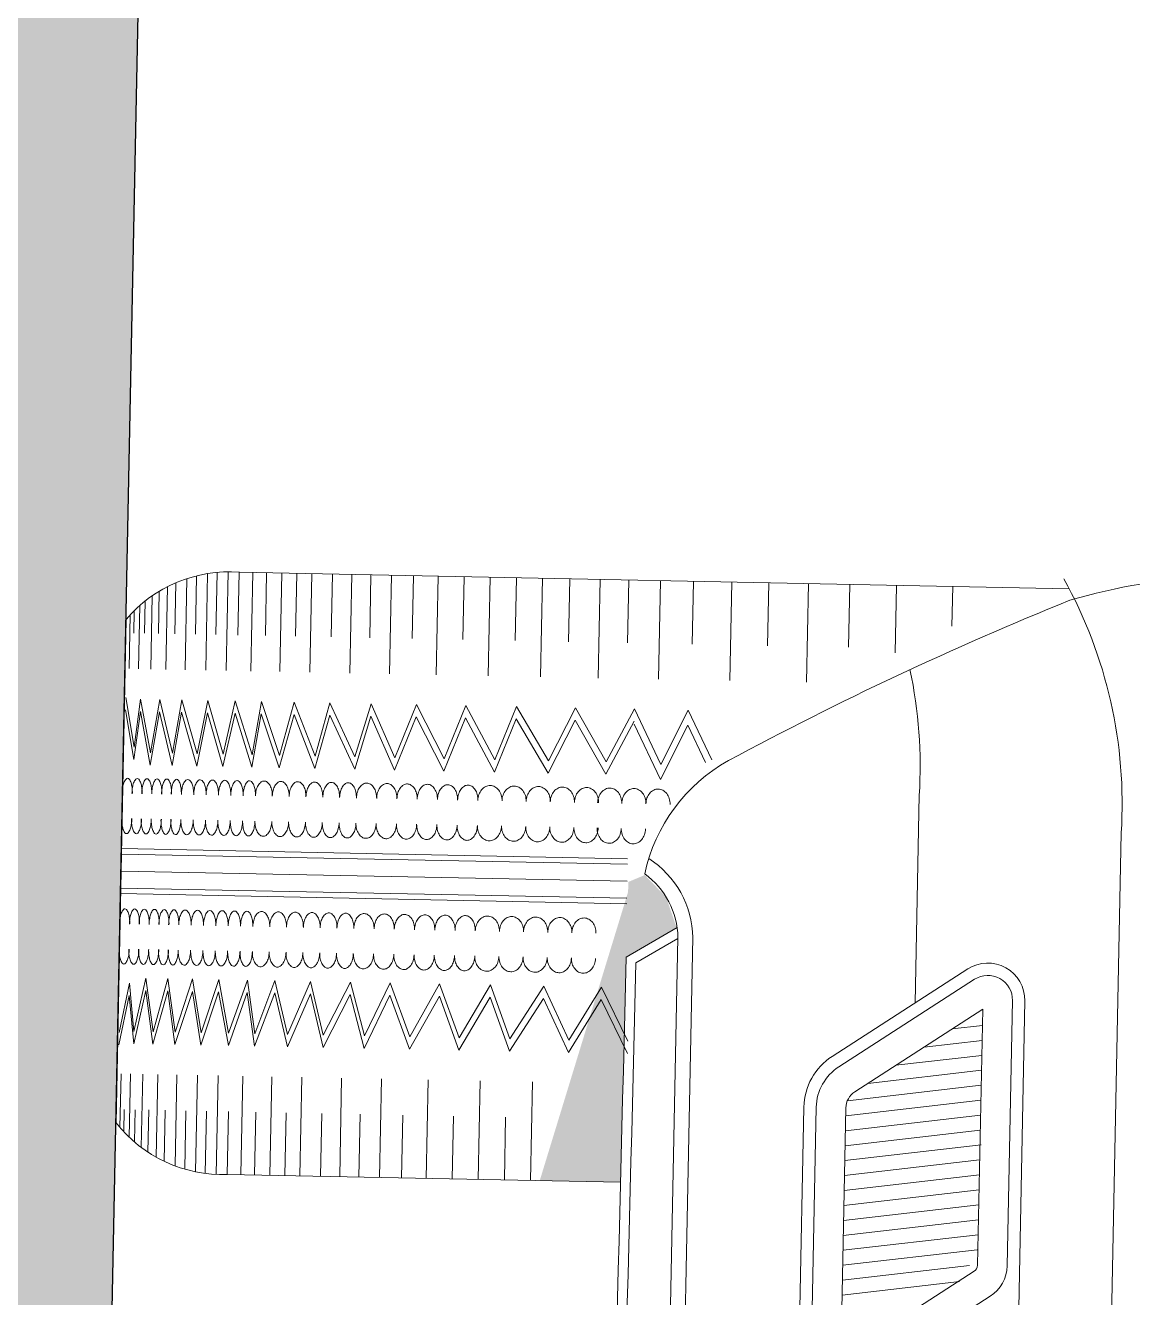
# Model space of a CAD drawing. Header units: feet. Extents: x 50754 to 76410, y 49660 to 67674.
# Drawn here: x 70064.08 to 70088.71, y 53838.14 to 53866.44 of the extents above; entities that cross this region are included whole.
import ezdxf

# ---------------------------------------------------------------- set-up
doc = ezdxf.new("R2010")
doc.units = ezdxf.units.FT
doc.linetypes.add('Amconstr', pattern=[9999, 9999, 0])
doc.layers.add('1_CAR', color=1, linetype='Continuous', lineweight=0)
for name, color, linetype in [('1_HATCH', 8, 'Continuous'), ('1_LINE', 4, 'Continuous'), ('MS GATE', 1, 'Continuous')]:
    doc.layers.add(name, color=color, linetype=linetype)

# ---------------------------------------------------------------- blocks, each defined once
blk = doc.blocks.new('admin enlclave road')
at = {"layer": '1_HATCH'}
blk.add_hatch(color=253, dxfattribs=at).paths.add_polyline_path([(44848.03986, -5380.68658), (44848.23804, -5380.65934), (44847.38869, -5373.40745), (44847.19052, -5373.43468)])
at = {"layer": '1_CAR', "color": 253, "linetype": 'Continuous'}
for p, q in [((44848.361, -5377.48537), (44847.93125, -5377.53571)), ((44848.27147, -5377.49586), (44848.27556, -5377.53079)), ((44848.3006, -5377.49245), (44848.30301, -5377.513)), ((44848.20538, -5377.5036), (44848.20919, -5377.53613)), ((44848.22599, -5377.50119), (44848.23196, -5377.55221)), ((44848.2473, -5377.49869), (44848.25111, -5377.53122)), ((44848.14924, -5377.51017), (44848.15521, -5377.5612)), ((44848.16629, -5377.50818), (44848.1701, -5377.54071)), ((44848.18619, -5377.50585), (44848.19217, -5377.55687)), ((44848.10234, -5377.51567), (44848.10615, -5377.5482)), ((44848.11797, -5377.51384), (44848.12395, -5377.56486)), ((44848.13289, -5377.51209), (44848.1367, -5377.54462)), ((44848.04762, -5377.52208), (44848.05143, -5377.55461)), ((44848.06112, -5377.52049), (44848.06709, -5377.57152)), ((44848.07462, -5377.51891), (44848.07843, -5377.55145)), ((44848.08812, -5377.51733), (44848.0941, -5377.56835)), ((44847.9794, -5377.53007), (44847.98321, -5377.5626)), ((44847.98935, -5377.5289), (44847.99532, -5377.57992)), ((44847.99929, -5377.52774), (44848.0031, -5377.56027)), ((44848.00995, -5377.52649), (44848.01593, -5377.57751)), ((44848.02132, -5377.52516), (44848.02513, -5377.55769)), ((44848.03411, -5377.52366), (44848.04009, -5377.57468)), ((44847.92538, -5377.53631), (44847.93136, -5377.58741)), ((44847.93107, -5377.53572), (44847.93488, -5377.56826)), ((44847.93818, -5377.53489), (44847.94416, -5377.58592)), ((44847.94529, -5377.53406), (44847.9491, -5377.5666)), ((44847.9531, -5377.53315), (44847.95908, -5377.58417)), ((44847.96092, -5377.53223), (44847.96473, -5377.56477)), ((44847.96874, -5377.53131), (44847.97471, -5377.58234)), ((44847.90452, -5377.54273), (44847.91005, -5377.58991)), ((44847.90931, -5377.54061), (44847.91285, -5377.57084)), ((44847.91485, -5377.53866), (44847.9207, -5377.58866)), ((44847.91974, -5377.53736), (44847.92351, -5377.56959)), ((44847.89508, -5377.54827), (44847.9001, -5377.59108)), ((44847.8991, -5377.54567), (44847.9022, -5377.57209)), ((44847.88784, -5377.55406), (44847.89228, -5377.59199)), ((44847.89111, -5377.55125), (44847.89367, -5377.57309)), ((44847.87953, -5377.56307), (44847.88088, -5377.57459)), ((44847.88209, -5377.55994), (44847.88593, -5377.59273)), ((44847.8846, -5377.5572), (44847.88656, -5377.57392)), ((44847.87599, -5377.56809), (44847.90652, -5377.82879)), ((44847.87778, -5377.56543), (44847.88105, -5377.59331)), ((44848.17268, -5377.57501), (44848.18841, -5377.59901)), ((44848.1736, -5377.58283), (44848.18543, -5377.60089)), ((44847.88989, -5377.68678), (44848.15202, -5377.65608)), ((44847.89022, -5377.68963), (44848.15236, -5377.65892)), ((44847.89126, -5377.69844), (44848.15339, -5377.66774)), ((44847.89229, -5377.70725), (44848.15442, -5377.67655)), ((44847.89262, -5377.71009), (44848.15475, -5377.67939)), ((44848.15822, -5377.70702), (44848.18247, -5377.68813)), ((44848.16366, -5377.7093), (44848.18367, -5377.69373)), ((44848.36726, -5377.70128), (44848.46984, -5378.57718)), ((44848.33173, -5377.72097), (44848.34707, -5377.71703)), ((44848.31848, -5377.73234), (44848.34798, -5377.72477)), ((44848.30524, -5377.74372), (44848.34888, -5377.73251)), ((44848.292, -5377.7551), (44848.34979, -5377.74025)), ((44848.28271, -5377.76546), (44848.3507, -5377.74799)), ((44848.28291, -5377.77338), (44848.3516, -5377.75573)), ((44848.28382, -5377.78112), (44848.35251, -5377.76347)), ((44848.2607, -5377.77184), (44848.36214, -5378.63791)), ((44848.28472, -5377.78886), (44848.35342, -5377.77121)), ((44848.09764, -5377.83231), (44848.09166, -5377.78129)), ((44848.12464, -5377.82915), (44848.11867, -5377.77813)), ((44848.28563, -5377.7966), (44848.3549, -5377.7788)), ((44848.04647, -5377.83831), (44848.0405, -5377.78728)), ((44848.07064, -5377.83548), (44848.06466, -5377.78445)), ((44848.28654, -5377.80434), (44848.35523, -5377.78669)), ((44847.98962, -5377.84497), (44847.98365, -5377.79394)), ((44848.00526, -5377.84313), (44847.99928, -5377.79211)), ((44848.02587, -5377.84072), (44848.01989, -5377.7897)), ((44848.28744, -5377.81208), (44848.35614, -5377.79443)), ((44847.92129, -5377.8397), (44847.91685, -5377.80177)), ((44847.92968, -5377.84366), (44847.92467, -5377.80085)), ((44847.94014, -5377.84687), (44847.93461, -5377.79969)), ((44847.95113, -5377.84844), (44847.94527, -5377.79844)), ((44847.96192, -5377.8483), (44847.95593, -5377.79719)), ((44847.9747, -5377.84671), (44847.96872, -5377.79569)), ((44848.08414, -5377.8339), (44848.08033, -5377.80136)), ((44848.11114, -5377.83073), (44848.10733, -5377.7982)), ((44847.90888, -5377.83096), (44847.90562, -5377.80308)), ((44847.91434, -5377.8353), (44847.9105, -5377.80251)), ((44848.03581, -5377.83956), (44848.032, -5377.80702)), ((44848.05784, -5377.83698), (44848.05403, -5377.80444)), ((44848.28835, -5377.81982), (44848.35704, -5377.80217)), ((44847.9676, -5377.84755), (44847.96378, -5377.81501)), ((44847.98181, -5377.84588), (44847.978, -5377.81335)), ((44847.99744, -5377.84405), (44847.99363, -5377.81151)), ((44848.01592, -5377.84189), (44848.01211, -5377.80935)), ((44848.28926, -5377.82756), (44848.35795, -5377.80991)), ((44847.91112, -5377.83285), (44847.90978, -5377.82134)), ((44847.91742, -5377.83739), (44847.91546, -5377.82067)), ((44847.92512, -5377.84168), (44847.92257, -5377.81984)), ((44847.93419, -5377.84526), (44847.93109, -5377.81884)), ((44847.9453, -5377.84782), (44847.94175, -5377.81759)), ((44847.95619, -5377.84858), (44847.95241, -5377.81634)), ((44848.29016, -5377.8353), (44848.35886, -5377.81765)), ((44848.17133, -5377.82368), (44847.96777, -5377.84752)), ((44848.29107, -5377.84304), (44848.35976, -5377.82539)), ((44848.29198, -5377.85078), (44848.36028, -5377.83323)), ((44848.29288, -5377.85852), (44848.35747, -5377.84193)), ((44848.29379, -5377.86626), (44848.35352, -5377.85091))]:
    blk.add_line(p, q, dxfattribs=at)
for points in [[(44848.5842, -5377.49438, 0.145275), (44848.51006, -5377.46475, 0.123707), (44848.36207, -5377.49123, 0.027302), (44848.19711, -5377.59828, 0.215996), (44848.16191, -5377.66266)], [(44848.48742, -5378.31028), (44848.40513, -5377.60769, 0.143099), (44848.35747, -5377.48054)], [(44848.31075, -5377.71014), (44848.29816, -5377.60265, 0.068217), (44848.28442, -5377.53835)], [(44848.13306, -5377.6293, 0.080127), (44848.13221, -5377.62629, 0.088898), (44848.13058, -5377.62399, 0.104967), (44848.12828, -5377.62251, 0.120066), (44848.12589, -5377.62221, 0.120066), (44848.12364, -5377.62305, 0.104967), (44848.12174, -5377.62502, 0.088898), (44848.12069, -5377.62764, 0.080127), (44848.12056, -5377.63076, 0.080127)], [(44848.14507, -5377.62794, 0.080127), (44848.14422, -5377.62493, 0.088898), (44848.1426, -5377.62263, 0.104967), (44848.14029, -5377.62115, 0.120066), (44848.13791, -5377.62085, 0.120066), (44848.13566, -5377.62169, 0.104967), (44848.13375, -5377.62366, 0.088898), (44848.13271, -5377.62628, 0.080127), (44848.13257, -5377.62941, 0.080127)], [(44848.15758, -5377.62648, 0.080127), (44848.15672, -5377.62347, 0.088898), (44848.1551, -5377.62116, 0.104967), (44848.15279, -5377.61968, 0.120066), (44848.15041, -5377.61939, 0.120066), (44848.14816, -5377.62023, 0.104967), (44848.14626, -5377.6222, 0.088898), (44848.14521, -5377.62482, 0.080127), (44848.14507, -5377.62794, 0.080127)], [(44848.17008, -5377.62501, 0.080127), (44848.16923, -5377.62201, 0.088898), (44848.1676, -5377.6197, 0.104967), (44848.1653, -5377.61822, 0.120066), (44848.16291, -5377.61793, 0.120066), (44848.16066, -5377.61876, 0.104967), (44848.15876, -5377.62073, 0.088898), (44848.15771, -5377.62335, 0.080127), (44848.15758, -5377.62648, 0.080127)], [(44848.07055, -5377.63662, 0.067829), (44848.06976, -5377.63356, 0.080107), (44848.06836, -5377.63127, 0.107097), (44848.06634, -5377.62973, 0.139237), (44848.06439, -5377.62942, 0.139237), (44848.06256, -5377.63017, 0.107097), (44848.06095, -5377.63214, 0.080107), (44848.06012, -5377.63469, 0.067828), (44848.06006, -5377.63785, 0.067828)], [(44848.08305, -5377.63516, 0.080127), (44848.08219, -5377.63215, 0.088898), (44848.08057, -5377.62984, 0.104967), (44848.07827, -5377.62836, 0.120066), (44848.07588, -5377.62807, 0.120066), (44848.07363, -5377.62891, 0.104967), (44848.07173, -5377.63088, 0.088898), (44848.07068, -5377.6335, 0.080127), (44848.07055, -5377.63662, 0.080127)], [(44848.09555, -5377.63369, 0.080127), (44848.0947, -5377.63069, 0.088898), (44848.09307, -5377.62838, 0.104967), (44848.09077, -5377.6269, 0.120066), (44848.08838, -5377.62661, 0.120066), (44848.08613, -5377.62744, 0.104967), (44848.08423, -5377.62941, 0.088898), (44848.08318, -5377.63203, 0.080127), (44848.08305, -5377.63516, 0.080127)], [(44848.10805, -5377.63223, 0.080127), (44848.1072, -5377.62922, 0.088898), (44848.10558, -5377.62691, 0.104967), (44848.10327, -5377.62544, 0.120066), (44848.10089, -5377.62514, 0.120066), (44848.09864, -5377.62598, 0.104967), (44848.09673, -5377.62795, 0.088898), (44848.09569, -5377.63057, 0.080127), (44848.09555, -5377.63369, 0.080127)], [(44848.12056, -5377.63076, 0.080127), (44848.1197, -5377.62776, 0.088898), (44848.11808, -5377.62545, 0.104967), (44848.11577, -5377.62397, 0.120066), (44848.11339, -5377.62368, 0.120066), (44848.11114, -5377.62451, 0.104967), (44848.10924, -5377.62649, 0.088898), (44848.10819, -5377.62911, 0.080127), (44848.10805, -5377.63223, 0.080127)], [(44848.01812, -5377.64276, 0.067829), (44848.01733, -5377.6397, 0.080107), (44848.01594, -5377.63741, 0.107097), (44848.01391, -5377.63587, 0.139237), (44848.01196, -5377.63556, 0.139237), (44848.01014, -5377.63631, 0.107097), (44848.00853, -5377.63828, 0.080107), (44848.0077, -5377.64083, 0.067828), (44848.00764, -5377.64399, 0.067828)], [(44848.02861, -5377.64153, 0.067829), (44848.02782, -5377.63847, 0.080107), (44848.02642, -5377.63618, 0.107097), (44848.0244, -5377.63464, 0.139237), (44848.02245, -5377.63433, 0.139237), (44848.02063, -5377.63508, 0.107097), (44848.01901, -5377.63705, 0.080107), (44848.01818, -5377.6396, 0.067828), (44848.01812, -5377.64276, 0.067828)], [(44848.03909, -5377.64031, 0.067829), (44848.0383, -5377.63725, 0.080107), (44848.03691, -5377.63496, 0.107097), (44848.03488, -5377.63342, 0.139237), (44848.03293, -5377.6331, 0.139237), (44848.03111, -5377.63386, 0.107097), (44848.0295, -5377.63582, 0.080107), (44848.02867, -5377.63837, 0.067828), (44848.02861, -5377.64153, 0.067828)], [(44848.04958, -5377.63908, 0.067829), (44848.04879, -5377.63602, 0.080107), (44848.04739, -5377.63373, 0.107097), (44848.04537, -5377.63219, 0.139237), (44848.04342, -5377.63187, 0.139237), (44848.0416, -5377.63263, 0.107097), (44848.03998, -5377.6346, 0.080107), (44848.03915, -5377.63715, 0.067828), (44848.03909, -5377.64031, 0.067828)], [(44848.06006, -5377.63785, 0.067829), (44848.05927, -5377.63479, 0.080107), (44848.05788, -5377.6325, 0.107097), (44848.05585, -5377.63096, 0.139237), (44848.0539, -5377.63064, 0.139237), (44848.05208, -5377.6314, 0.107097), (44848.05046, -5377.63337, 0.080107), (44848.04964, -5377.63592, 0.067828), (44848.04958, -5377.63908, 0.067828)], [(44847.95535, -5377.65011, 0.041985), (44847.95471, -5377.64696, 0.055167), (44847.95377, -5377.64469, 0.098023), (44847.95232, -5377.64298, 0.200541), (44847.95124, -5377.64267, 0.200541), (44847.95025, -5377.64322, 0.098023), (44847.94924, -5377.64522, 0.055167), (44847.94885, -5377.64764, 0.041985), (44847.94896, -5377.65086, 0.041985)], [(44847.96407, -5377.64909, 0.056778), (44847.96334, -5377.64599, 0.070507), (44847.96214, -5377.64371, 0.106196), (44847.96036, -5377.64211, 0.161166), (44847.95879, -5377.64178, 0.161166), (44847.95734, -5377.64246, 0.106196), (44847.95598, -5377.64443, 0.070507), (44847.95534, -5377.64693, 0.056778), (44847.95535, -5377.65011, 0.056778)], [(44847.97278, -5377.64807, 0.056778), (44847.97205, -5377.64497, 0.070507), (44847.97086, -5377.64269, 0.106196), (44847.96908, -5377.64109, 0.161166), (44847.96751, -5377.64076, 0.161166), (44847.96606, -5377.64144, 0.106196), (44847.96469, -5377.64341, 0.070507), (44847.96406, -5377.6459, 0.056778), (44847.96407, -5377.64909, 0.056778)], [(44847.98149, -5377.64705, 0.056778), (44847.98077, -5377.64395, 0.070507), (44847.97957, -5377.64167, 0.106196), (44847.97779, -5377.64007, 0.161166), (44847.97622, -5377.63974, 0.161166), (44847.97477, -5377.64042, 0.106196), (44847.97341, -5377.64239, 0.070507), (44847.97277, -5377.64488, 0.056778), (44847.97278, -5377.64807, 0.056778)], [(44847.99021, -5377.64603, 0.056778), (44847.98948, -5377.64293, 0.070507), (44847.98829, -5377.64065, 0.106196), (44847.98651, -5377.63905, 0.161166), (44847.98494, -5377.63872, 0.161166), (44847.98348, -5377.6394, 0.106196), (44847.98212, -5377.64137, 0.070507), (44847.98148, -5377.64386, 0.056778), (44847.98149, -5377.64705, 0.056778)], [(44847.99892, -5377.64501, 0.056778), (44847.9982, -5377.64191, 0.070507), (44847.997, -5377.63963, 0.106196), (44847.99522, -5377.63802, 0.161166), (44847.99365, -5377.6377, 0.161166), (44847.9922, -5377.63838, 0.106196), (44847.99084, -5377.64035, 0.070507), (44847.9902, -5377.64284, 0.056778), (44847.99021, -5377.64603, 0.056778)], [(44848.00764, -5377.64399, 0.056778), (44848.00691, -5377.64089, 0.070507), (44848.00571, -5377.63861, 0.106196), (44848.00394, -5377.637, 0.161166), (44848.00237, -5377.63668, 0.161166), (44848.00091, -5377.63736, 0.106196), (44847.99955, -5377.63933, 0.070507), (44847.99891, -5377.64182, 0.056778), (44847.99892, -5377.64501, 0.056778)], [(44848.13458, -5377.64226, -0.080127), (44848.13444, -5377.64538, -0.088898), (44848.13339, -5377.648, -0.104967), (44848.13149, -5377.64997, -0.120066), (44848.12924, -5377.65081, -0.120066), (44848.12686, -5377.65052, -0.104967), (44848.12455, -5377.64904, -0.088898), (44848.12293, -5377.64673, -0.080127), (44848.12208, -5377.64372, -0.080127)], [(44848.14659, -5377.6409, -0.080127), (44848.14646, -5377.64402, -0.088898), (44848.14541, -5377.64664, -0.104967), (44848.14351, -5377.64862, -0.120066), (44848.14126, -5377.64945, -0.120066), (44848.13887, -5377.64916, -0.104967), (44848.13657, -5377.64768, -0.088898), (44848.13494, -5377.64537, -0.080127), (44848.13409, -5377.64237, -0.080127)], [(44848.1591, -5377.63944, -0.080127), (44848.15896, -5377.64256, -0.088898), (44848.15791, -5377.64518, -0.104967), (44848.15601, -5377.64715, -0.120066), (44848.15376, -5377.64799, -0.120066), (44848.15138, -5377.64769, -0.104967), (44848.14907, -5377.64622, -0.088898), (44848.14745, -5377.64391, -0.080127), (44848.14659, -5377.6409, -0.080127)], [(44847.89662, -5377.65699, 0.034494), (44847.89602, -5377.65382, 0.046388), (44847.8952, -5377.65155, 0.089454), (44847.89393, -5377.64977, 0.2264), (44847.89308, -5377.64948, 0.2264), (44847.89232, -5377.64996, 0.089454), (44847.8915, -5377.65199, 0.046388), (44847.89122, -5377.65438, 0.034494), (44847.89138, -5377.65761, 0.034494)], [(44847.90166, -5377.6564, 0.034494), (44847.90106, -5377.65323, 0.046388), (44847.90024, -5377.65096, 0.089454), (44847.89897, -5377.64918, 0.2264), (44847.89812, -5377.64889, 0.2264), (44847.89736, -5377.64937, 0.089454), (44847.89654, -5377.6514, 0.046388), (44847.89626, -5377.65379, 0.034494), (44847.89642, -5377.65702, 0.034494)], [(44847.90688, -5377.65579, 0.034494), (44847.90629, -5377.65261, 0.046388), (44847.90547, -5377.65035, 0.089454), (44847.9042, -5377.64857, 0.2264), (44847.90335, -5377.64828, 0.2264), (44847.90258, -5377.64876, 0.089454), (44847.90176, -5377.65079, 0.046388), (44847.90149, -5377.65318, 0.034494), (44847.90164, -5377.6564, 0.034494)], [(44847.91192, -5377.6552, 0.034494), (44847.91132, -5377.65202, 0.046388), (44847.91051, -5377.64976, 0.089454), (44847.90924, -5377.64798, 0.2264), (44847.90838, -5377.64769, 0.2264), (44847.90762, -5377.64817, 0.089454), (44847.9068, -5377.65019, 0.046388), (44847.90653, -5377.65258, 0.034494), (44847.90668, -5377.65581, 0.034494)], [(44847.91696, -5377.65461, 0.034494), (44847.91636, -5377.65143, 0.046388), (44847.91554, -5377.64917, 0.089454), (44847.91428, -5377.64739, 0.2264), (44847.91342, -5377.6471, 0.2264), (44847.91266, -5377.64758, 0.089454), (44847.91184, -5377.6496, 0.046388), (44847.91156, -5377.65199, 0.034494), (44847.91172, -5377.65522, 0.034494)], [(44847.92337, -5377.65386, 0.041985), (44847.92273, -5377.6507, 0.055167), (44847.92179, -5377.64844, 0.098023), (44847.92034, -5377.64673, 0.200541), (44847.91926, -5377.64641, 0.200541), (44847.91827, -5377.64697, 0.098023), (44847.91726, -5377.64897, 0.055167), (44847.91687, -5377.65139, 0.041985), (44847.91697, -5377.65461, 0.041985)], [(44847.92977, -5377.65311, 0.041985), (44847.92912, -5377.64996, 0.055167), (44847.92818, -5377.64769, 0.098023), (44847.92674, -5377.64598, 0.200541), (44847.92565, -5377.64567, 0.200541), (44847.92467, -5377.64622, 0.098023), (44847.92366, -5377.64822, 0.055167), (44847.92326, -5377.65064, 0.041985), (44847.92337, -5377.65386, 0.041985)], [(44847.93616, -5377.65236, 0.041985), (44847.93552, -5377.64921, 0.055167), (44847.93458, -5377.64694, 0.098023), (44847.93313, -5377.64523, 0.200541), (44847.93205, -5377.64492, 0.200541), (44847.93106, -5377.64547, 0.098023), (44847.93006, -5377.64747, 0.055167), (44847.92966, -5377.64989, 0.041985), (44847.92977, -5377.65311, 0.041985)], [(44847.94256, -5377.65161, 0.041985), (44847.94192, -5377.64846, 0.055167), (44847.94097, -5377.64619, 0.098023), (44847.93953, -5377.64448, 0.200541), (44847.93844, -5377.64417, 0.200541), (44847.93746, -5377.64472, 0.098023), (44847.93645, -5377.64672, 0.055167), (44847.93606, -5377.64914, 0.041985), (44847.93616, -5377.65236, 0.041985)], [(44847.94896, -5377.65086, 0.041985), (44847.94831, -5377.64771, 0.055167), (44847.94737, -5377.64544, 0.098023), (44847.94593, -5377.64373, 0.200541), (44847.94484, -5377.64342, 0.200541), (44847.94386, -5377.64397, 0.098023), (44847.94285, -5377.64597, 0.055167), (44847.94245, -5377.64839, 0.041985), (44847.94256, -5377.65161, 0.041985)], [(44848.08457, -5377.64812, -0.080127), (44848.08443, -5377.65124, -0.088898), (44848.08338, -5377.65386, -0.104967), (44848.08148, -5377.65583, -0.120066), (44848.07923, -5377.65667, -0.120066), (44848.07685, -5377.65637, -0.104967), (44848.07454, -5377.6549, -0.088898), (44848.07292, -5377.65259, -0.080127), (44848.07206, -5377.64958, -0.080127)], [(44848.09707, -5377.64665, -0.080127), (44848.09693, -5377.64978, -0.088898), (44848.09589, -5377.6524, -0.104967), (44848.09399, -5377.65437, -0.120066), (44848.09173, -5377.6552, -0.120066), (44848.08935, -5377.65491, -0.104967), (44848.08704, -5377.65343, -0.088898), (44848.08542, -5377.65112, -0.080127), (44848.08457, -5377.64812, -0.080127)], [(44848.10957, -5377.64519, -0.080127), (44848.10944, -5377.64831, -0.088898), (44848.10839, -5377.65093, -0.104967), (44848.10649, -5377.6529, -0.120066), (44848.10424, -5377.65374, -0.120066), (44848.10185, -5377.65345, -0.104967), (44848.09955, -5377.65197, -0.088898), (44848.09792, -5377.64966, -0.080127), (44848.09707, -5377.64665, -0.080127)], [(44848.12208, -5377.64372, -0.080127), (44848.12194, -5377.64685, -0.088898), (44848.12089, -5377.64947, -0.104967), (44848.11899, -5377.65144, -0.120066), (44848.11674, -5377.65228, -0.120066), (44848.11436, -5377.65198, -0.104967), (44848.11205, -5377.6505, -0.088898), (44848.11043, -5377.6482, -0.080127), (44848.10957, -5377.64519, -0.080127)], [(44847.89158, -5377.65758, 0.034494), (44847.89098, -5377.65441, 0.046388), (44847.89016, -5377.65214, 0.089454), (44847.8889, -5377.65036, 0.2264), (44847.88804, -5377.65007, 0.2264), (44847.88728, -5377.65055, 0.089454), (44847.88646, -5377.65258, 0.046388), (44847.88619, -5377.65497, 0.034494), (44847.88634, -5377.6582, 0.034494)], [(44848.01964, -5377.65572, -0.067829), (44848.01958, -5377.65888, -0.080107), (44848.01875, -5377.66143, -0.107097), (44848.01714, -5377.6634, -0.139237), (44848.01531, -5377.66415, -0.139237), (44848.01337, -5377.66384, -0.107097), (44848.01134, -5377.6623, -0.080107), (44848.00994, -5377.66001, -0.067828), (44848.00916, -5377.65695, -0.067828)], [(44848.03013, -5377.65449, -0.067829), (44848.03007, -5377.65765, -0.080107), (44848.02924, -5377.6602, -0.107097), (44848.02762, -5377.66217, -0.139237), (44848.0258, -5377.66293, -0.139237), (44848.02385, -5377.66261, -0.107097), (44848.02182, -5377.66107, -0.080107), (44848.02043, -5377.65878, -0.067828), (44848.01964, -5377.65572, -0.067828)], [(44848.04061, -5377.65327, -0.067829), (44848.04055, -5377.65642, -0.080107), (44848.03972, -5377.65897, -0.107097), (44848.03811, -5377.66094, -0.139237), (44848.03628, -5377.6617, -0.139237), (44848.03433, -5377.66138, -0.107097), (44848.03231, -5377.65984, -0.080107), (44848.03091, -5377.65755, -0.067828), (44848.03013, -5377.65449, -0.067828)], [(44848.05109, -5377.65204, -0.067829), (44848.05103, -5377.6552, -0.080107), (44848.05021, -5377.65775, -0.107097), (44848.04859, -5377.65971, -0.139237), (44848.04677, -5377.66047, -0.139237), (44848.04482, -5377.66016, -0.107097), (44848.04279, -5377.65861, -0.080107), (44848.0414, -5377.65633, -0.067828), (44848.04061, -5377.65327, -0.067828)], [(44848.06158, -5377.65081, -0.067829), (44848.06152, -5377.65397, -0.080107), (44848.06069, -5377.65652, -0.107097), (44848.05908, -5377.65849, -0.139237), (44848.05725, -5377.65924, -0.139237), (44848.0553, -5377.65893, -0.107097), (44848.05328, -5377.65739, -0.080107), (44848.05188, -5377.6551, -0.067828), (44848.05109, -5377.65204, -0.067828)], [(44848.07206, -5377.64958, -0.067829), (44848.072, -5377.65274, -0.080107), (44848.07118, -5377.65529, -0.107097), (44848.06956, -5377.65726, -0.139237), (44848.06774, -5377.65801, -0.139237), (44848.06579, -5377.6577, -0.107097), (44848.06376, -5377.65616, -0.080107), (44848.06237, -5377.65387, -0.067828), (44848.06158, -5377.65081, -0.067828)], [(44848.30283, -5378.64481), (44848.19127, -5377.69224, 0.251603), (44848.1629, -5377.65453)], [(44847.96558, -5377.66205, -0.056778), (44847.96559, -5377.66524, -0.070507), (44847.96496, -5377.66773, -0.106196), (44847.96359, -5377.6697, -0.161166), (44847.96214, -5377.67038, -0.161166), (44847.96057, -5377.67006, -0.106196), (44847.95879, -5377.66845, -0.070507), (44847.9576, -5377.66618, -0.056778), (44847.95687, -5377.66307, -0.056778)], [(44847.9743, -5377.66103, -0.056778), (44847.97431, -5377.66422, -0.070507), (44847.97367, -5377.66671, -0.106196), (44847.97231, -5377.66868, -0.161166), (44847.97086, -5377.66936, -0.161166), (44847.96929, -5377.66904, -0.106196), (44847.96751, -5377.66743, -0.070507), (44847.96631, -5377.66516, -0.056778), (44847.96558, -5377.66205, -0.056778)], [(44847.98301, -5377.66001, -0.056778), (44847.98302, -5377.6632, -0.070507), (44847.98238, -5377.66569, -0.106196), (44847.98102, -5377.66766, -0.161166), (44847.97957, -5377.66834, -0.161166), (44847.978, -5377.66802, -0.106196), (44847.97622, -5377.66641, -0.070507), (44847.97503, -5377.66414, -0.056778), (44847.9743, -5377.66103, -0.056778)], [(44847.99173, -5377.65899, -0.056778), (44847.99174, -5377.66218, -0.070507), (44847.9911, -5377.66467, -0.106196), (44847.98974, -5377.66664, -0.161166), (44847.98829, -5377.66732, -0.161166), (44847.98672, -5377.667, -0.106196), (44847.98494, -5377.66539, -0.070507), (44847.98374, -5377.66311, -0.056778), (44847.98301, -5377.66001, -0.056778)], [(44848.00044, -5377.65797, -0.056778), (44848.00045, -5377.66116, -0.070507), (44847.99981, -5377.66365, -0.106196), (44847.99845, -5377.66562, -0.161166), (44847.997, -5377.6663, -0.161166), (44847.99543, -5377.66598, -0.106196), (44847.99365, -5377.66437, -0.070507), (44847.99245, -5377.66209, -0.056778), (44847.99173, -5377.65899, -0.056778)], [(44848.00916, -5377.65695, -0.056778), (44848.00917, -5377.66014, -0.070507), (44848.00853, -5377.66263, -0.106196), (44848.00717, -5377.6646, -0.161166), (44848.00571, -5377.66528, -0.161166), (44848.00415, -5377.66496, -0.106196), (44848.00237, -5377.66335, -0.070507), (44848.00117, -5377.66107, -0.056778), (44848.00044, -5377.65797, -0.056778)], [(44848.29516, -5378.64571), (44848.18361, -5377.69328, 0.23497), (44848.16191, -5377.66266, 0.247113)], [(44847.90317, -5377.66936, -0.034494), (44847.90333, -5377.67259, -0.046388), (44847.90305, -5377.67498, -0.089454), (44847.90223, -5377.67701, -0.2264), (44847.90147, -5377.67749, -0.2264), (44847.90062, -5377.6772, -0.089454), (44847.89935, -5377.67541, -0.046388), (44847.89853, -5377.67315, -0.034494), (44847.89793, -5377.66998, -0.034494)], [(44847.9084, -5377.66875, -0.034494), (44847.90855, -5377.67198, -0.046388), (44847.90828, -5377.67437, -0.089454), (44847.90746, -5377.6764, -0.2264), (44847.9067, -5377.67688, -0.2264), (44847.90584, -5377.67658, -0.089454), (44847.90457, -5377.6748, -0.046388), (44847.90376, -5377.67254, -0.034494), (44847.90316, -5377.66936, -0.034494)], [(44847.91344, -5377.66816, -0.034494), (44847.91359, -5377.67139, -0.046388), (44847.91332, -5377.67378, -0.089454), (44847.9125, -5377.67581, -0.2264), (44847.91173, -5377.67629, -0.2264), (44847.91088, -5377.67599, -0.089454), (44847.90961, -5377.67421, -0.046388), (44847.90879, -5377.67195, -0.034494), (44847.9082, -5377.66877, -0.034494)], [(44847.91848, -5377.66757, -0.034494), (44847.91863, -5377.6708, -0.046388), (44847.91836, -5377.67319, -0.089454), (44847.91754, -5377.67522, -0.2264), (44847.91677, -5377.6757, -0.2264), (44847.91592, -5377.6754, -0.089454), (44847.91465, -5377.67362, -0.046388), (44847.91383, -5377.67136, -0.034494), (44847.91324, -5377.66818, -0.034494)], [(44847.92489, -5377.66682, -0.041985), (44847.92499, -5377.67004, -0.055167), (44847.9246, -5377.67246, -0.098023), (44847.92359, -5377.67446, -0.200541), (44847.9226, -5377.67501, -0.200541), (44847.92152, -5377.6747, -0.098023), (44847.92008, -5377.67299, -0.055167), (44847.91913, -5377.67072, -0.041985), (44847.91849, -5377.66757, -0.041985)], [(44847.93128, -5377.66607, -0.041985), (44847.93139, -5377.66929, -0.055167), (44847.93099, -5377.67171, -0.098023), (44847.92999, -5377.67371, -0.200541), (44847.929, -5377.67426, -0.200541), (44847.92792, -5377.67395, -0.098023), (44847.92647, -5377.67224, -0.055167), (44847.92553, -5377.66997, -0.041985), (44847.92489, -5377.66682, -0.041985)], [(44847.93768, -5377.66532, -0.041985), (44847.93779, -5377.66854, -0.055167), (44847.93739, -5377.67096, -0.098023), (44847.93638, -5377.67296, -0.200541), (44847.9354, -5377.67351, -0.200541), (44847.93431, -5377.6732, -0.098023), (44847.93287, -5377.67149, -0.055167), (44847.93192, -5377.66922, -0.041985), (44847.93128, -5377.66607, -0.041985)], [(44847.94408, -5377.66457, -0.041985), (44847.94418, -5377.66779, -0.055167), (44847.94379, -5377.67021, -0.098023), (44847.94278, -5377.67221, -0.200541), (44847.94179, -5377.67276, -0.200541), (44847.94071, -5377.67245, -0.098023), (44847.93926, -5377.67074, -0.055167), (44847.93832, -5377.66848, -0.041985), (44847.93768, -5377.66532, -0.041985)], [(44847.95047, -5377.66382, -0.041985), (44847.95058, -5377.66704, -0.055167), (44847.95018, -5377.66946, -0.098023), (44847.94917, -5377.67146, -0.200541), (44847.94819, -5377.67202, -0.200541), (44847.94711, -5377.6717, -0.098023), (44847.94566, -5377.66999, -0.055167), (44847.94472, -5377.66773, -0.041985), (44847.94408, -5377.66457, -0.041985)], [(44847.95687, -5377.66307, -0.041985), (44847.95697, -5377.66629, -0.055167), (44847.95658, -5377.66871, -0.098023), (44847.95557, -5377.67071, -0.200541), (44847.95459, -5377.67127, -0.200541), (44847.9535, -5377.67096, -0.098023), (44847.95206, -5377.66924, -0.055167), (44847.95111, -5377.66698, -0.041985), (44847.95047, -5377.66382, -0.041985)], [(44847.8931, -5377.67054, -0.034494), (44847.89325, -5377.67377, -0.046388), (44847.89298, -5377.67616, -0.089454), (44847.89216, -5377.67819, -0.2264), (44847.89139, -5377.67867, -0.2264), (44847.89054, -5377.67838, -0.089454), (44847.88927, -5377.67659, -0.046388), (44847.88845, -5377.67433, -0.034494), (44847.88786, -5377.67116, -0.034494)], [(44847.89814, -5377.66995, -0.034494), (44847.89829, -5377.67318, -0.046388), (44847.89802, -5377.67557, -0.089454), (44847.89719, -5377.6776, -0.2264), (44847.89643, -5377.67808, -0.2264), (44847.89558, -5377.67779, -0.089454), (44847.89431, -5377.676, -0.046388), (44847.89349, -5377.67374, -0.034494), (44847.8929, -5377.67057, -0.034494)], [(44848.36726, -5377.70128, 0.600762), (44848.3355, -5377.68888), (44848.27169, -5377.74369, 0.249405), (44848.2607, -5377.77184)], [(44848.09096, -5377.70273, 0.080127), (44848.09011, -5377.69972, 0.088898), (44848.08848, -5377.69741, 0.104967), (44848.08618, -5377.69593, 0.120066), (44848.08379, -5377.69564, 0.120066), (44848.08154, -5377.69648, 0.104967), (44848.07964, -5377.69845, 0.088898), (44848.07859, -5377.70107, 0.080127), (44848.07846, -5377.70419, 0.080127)], [(44848.10347, -5377.70126, 0.080127), (44848.10261, -5377.69826, 0.088898), (44848.10099, -5377.69595, 0.104967), (44848.09868, -5377.69447, 0.120066), (44848.0963, -5377.69418, 0.120066), (44848.09405, -5377.69501, 0.104967), (44848.09215, -5377.69698, 0.088898), (44848.0911, -5377.6996, 0.080127), (44848.09096, -5377.70273, 0.080127)], [(44848.11597, -5377.6998, 0.080127), (44848.11511, -5377.69679, 0.088898), (44848.11349, -5377.69448, 0.104967), (44848.11118, -5377.69301, 0.120066), (44848.1088, -5377.69271, 0.120066), (44848.10655, -5377.69355, 0.104967), (44848.10465, -5377.69552, 0.088898), (44848.1036, -5377.69814, 0.080127), (44848.10347, -5377.70126, 0.080127)], [(44848.12847, -5377.69833, 0.080127), (44848.12762, -5377.69533, 0.088898), (44848.12599, -5377.69302, 0.104967), (44848.12369, -5377.69154, 0.120066), (44848.1213, -5377.69125, 0.120066), (44848.11905, -5377.69208, 0.104967), (44848.11715, -5377.69406, 0.088898), (44848.1161, -5377.69668, 0.080127), (44848.11597, -5377.6998, 0.080127)], [(44848.14097, -5377.69687, 0.080127), (44848.14012, -5377.69386, 0.088898), (44848.1385, -5377.69156, 0.104967), (44848.13619, -5377.69008, 0.120066), (44848.13381, -5377.68978, 0.120066), (44848.13156, -5377.69062, 0.104967), (44848.12965, -5377.69259, 0.088898), (44848.12861, -5377.69521, 0.080127), (44848.12847, -5377.69833, 0.080127)], [(44848.03652, -5377.7091, 0.067829), (44848.03573, -5377.70604, 0.080107), (44848.03434, -5377.70376, 0.107097), (44848.03231, -5377.70221, 0.139237), (44848.03036, -5377.7019, 0.139237), (44848.02854, -5377.70266, 0.107097), (44848.02692, -5377.70462, 0.080107), (44848.0261, -5377.70717, 0.067828), (44848.02604, -5377.71033, 0.067828)], [(44848.04701, -5377.70788, 0.067829), (44848.04622, -5377.70482, 0.080107), (44848.04482, -5377.70253, 0.107097), (44848.0428, -5377.70099, 0.139237), (44848.04085, -5377.70067, 0.139237), (44848.03902, -5377.70143, 0.107097), (44848.03741, -5377.7034, 0.080107), (44848.03658, -5377.70594, 0.067828), (44848.03652, -5377.7091, 0.067828)], [(44848.05749, -5377.70665, 0.067829), (44848.0567, -5377.70359, 0.080107), (44848.05531, -5377.7013, 0.107097), (44848.05328, -5377.69976, 0.139237), (44848.05133, -5377.69944, 0.139237), (44848.04951, -5377.7002, 0.107097), (44848.04789, -5377.70217, 0.080107), (44848.04707, -5377.70472, 0.067828), (44848.04701, -5377.70788, 0.067828)], [(44848.06797, -5377.70542, 0.067829), (44848.06719, -5377.70236, 0.080107), (44848.06579, -5377.70007, 0.107097), (44848.06377, -5377.69853, 0.139237), (44848.06182, -5377.69822, 0.139237), (44848.05999, -5377.69897, 0.107097), (44848.05838, -5377.70094, 0.080107), (44848.05755, -5377.70349, 0.067828), (44848.05749, -5377.70665, 0.067828)], [(44848.07846, -5377.70419, 0.067829), (44848.07767, -5377.70113, 0.080107), (44848.07628, -5377.69884, 0.107097), (44848.07425, -5377.6973, 0.139237), (44848.0723, -5377.69699, 0.139237), (44848.07048, -5377.69774, 0.107097), (44848.06886, -5377.69971, 0.080107), (44848.06803, -5377.70226, 0.067828), (44848.06797, -5377.70542, 0.067828)], [(44847.98069, -5377.71564, 0.056778), (44847.97997, -5377.71254, 0.070507), (44847.97877, -5377.71026, 0.106196), (44847.97699, -5377.70866, 0.161166), (44847.97542, -5377.70833, 0.161166), (44847.97397, -5377.70901, 0.106196), (44847.97261, -5377.71098, 0.070507), (44847.97197, -5377.71348, 0.056778), (44847.97198, -5377.71666, 0.056778)], [(44847.98941, -5377.71462, 0.056778), (44847.98868, -5377.71152, 0.070507), (44847.98749, -5377.70924, 0.106196), (44847.98571, -5377.70764, 0.161166), (44847.98414, -5377.70731, 0.161166), (44847.98268, -5377.70799, 0.106196), (44847.98132, -5377.70996, 0.070507), (44847.98068, -5377.71245, 0.056778), (44847.98069, -5377.71564, 0.056778)], [(44847.99812, -5377.7136, 0.056778), (44847.9974, -5377.7105, 0.070507), (44847.9962, -5377.70822, 0.106196), (44847.99442, -5377.70662, 0.161166), (44847.99285, -5377.70629, 0.161166), (44847.9914, -5377.70697, 0.106196), (44847.99004, -5377.70894, 0.070507), (44847.9894, -5377.71143, 0.056778), (44847.98941, -5377.71462, 0.056778)], [(44848.00684, -5377.71258, 0.056778), (44848.00611, -5377.70948, 0.070507), (44848.00491, -5377.7072, 0.106196), (44848.00313, -5377.7056, 0.161166), (44848.00156, -5377.70527, 0.161166), (44848.00011, -5377.70595, 0.106196), (44847.99875, -5377.70792, 0.070507), (44847.99811, -5377.71041, 0.056778), (44847.99812, -5377.7136, 0.056778)], [(44848.01555, -5377.71156, 0.056778), (44848.01483, -5377.70846, 0.070507), (44848.01363, -5377.70618, 0.106196), (44848.01185, -5377.70457, 0.161166), (44848.01028, -5377.70425, 0.161166), (44848.00883, -5377.70493, 0.106196), (44848.00747, -5377.7069, 0.070507), (44848.00683, -5377.70939, 0.056778), (44848.00684, -5377.71258, 0.056778)], [(44848.02604, -5377.71033, 0.067829), (44848.02525, -5377.70727, 0.080107), (44848.02385, -5377.70498, 0.107097), (44848.02183, -5377.70344, 0.139237), (44848.01988, -5377.70313, 0.139237), (44848.01806, -5377.70388, 0.107097), (44848.01644, -5377.70585, 0.080107), (44848.01561, -5377.7084, 0.067828), (44848.01555, -5377.71156, 0.067828)], [(44847.91983, -5377.72277, 0.034494), (44847.91924, -5377.71959, 0.046388), (44847.91842, -5377.71733, 0.089454), (44847.91715, -5377.71555, 0.2264), (44847.9163, -5377.71526, 0.2264), (44847.91554, -5377.71574, 0.089454), (44847.91471, -5377.71777, 0.046388), (44847.91444, -5377.72016, 0.034494), (44847.91459, -5377.72338, 0.034494)], [(44847.92487, -5377.72218, 0.034494), (44847.92428, -5377.719, 0.046388), (44847.92346, -5377.71674, 0.089454), (44847.92219, -5377.71496, 0.2264), (44847.92134, -5377.71467, 0.2264), (44847.92057, -5377.71515, 0.089454), (44847.91975, -5377.71718, 0.046388), (44847.91948, -5377.71957, 0.034494), (44847.91963, -5377.72279, 0.034494)], [(44847.93128, -5377.72143, 0.041985), (44847.93064, -5377.71827, 0.055167), (44847.9297, -5377.71601, 0.098023), (44847.92825, -5377.7143, 0.200541), (44847.92717, -5377.71399, 0.200541), (44847.92619, -5377.71454, 0.098023), (44847.92518, -5377.71654, 0.055167), (44847.92478, -5377.71896, 0.041985), (44847.92489, -5377.72218, 0.041985)], [(44847.93768, -5377.72068, 0.041985), (44847.93704, -5377.71753, 0.055167), (44847.9361, -5377.71526, 0.098023), (44847.93465, -5377.71355, 0.200541), (44847.93357, -5377.71324, 0.200541), (44847.93258, -5377.71379, 0.098023), (44847.93157, -5377.71579, 0.055167), (44847.93118, -5377.71821, 0.041985), (44847.93128, -5377.72143, 0.041985)], [(44847.94408, -5377.71993, 0.041985), (44847.94344, -5377.71678, 0.055167), (44847.94249, -5377.71451, 0.098023), (44847.94105, -5377.7128, 0.200541), (44847.93996, -5377.71249, 0.200541), (44847.93898, -5377.71304, 0.098023), (44847.93797, -5377.71504, 0.055167), (44847.93757, -5377.71746, 0.041985), (44847.93768, -5377.72068, 0.041985)], [(44847.95047, -5377.71918, 0.041985), (44847.94983, -5377.71603, 0.055167), (44847.94889, -5377.71376, 0.098023), (44847.94744, -5377.71205, 0.200541), (44847.94636, -5377.71174, 0.200541), (44847.94537, -5377.71229, 0.098023), (44847.94437, -5377.71429, 0.055167), (44847.94397, -5377.71671, 0.041985), (44847.94408, -5377.71993, 0.041985)], [(44847.95687, -5377.71843, 0.041985), (44847.95623, -5377.71528, 0.055167), (44847.95528, -5377.71301, 0.098023), (44847.95384, -5377.7113, 0.200541), (44847.95276, -5377.71099, 0.200541), (44847.95177, -5377.71154, 0.098023), (44847.95076, -5377.71354, 0.055167), (44847.95037, -5377.71596, 0.041985), (44847.95047, -5377.71918, 0.041985)], [(44847.96327, -5377.71768, 0.041985), (44847.96262, -5377.71453, 0.055167), (44847.96168, -5377.71226, 0.098023), (44847.96024, -5377.71055, 0.200541), (44847.95915, -5377.71024, 0.200541), (44847.95817, -5377.71079, 0.098023), (44847.95716, -5377.71279, 0.055167), (44847.95676, -5377.71522, 0.041985), (44847.95687, -5377.71843, 0.041985)], [(44847.97198, -5377.71666, 0.056778), (44847.97125, -5377.71356, 0.070507), (44847.97006, -5377.71128, 0.106196), (44847.96828, -5377.70968, 0.161166), (44847.96671, -5377.70935, 0.161166), (44847.96525, -5377.71003, 0.106196), (44847.96389, -5377.71201, 0.070507), (44847.96326, -5377.7145, 0.056778), (44847.96327, -5377.71768, 0.056778)], [(44848.09248, -5377.71569, -0.080127), (44848.09234, -5377.71881, -0.088898), (44848.0913, -5377.72143, -0.104967), (44848.0894, -5377.7234, -0.120066), (44848.08714, -5377.72424, -0.120066), (44848.08476, -5377.72395, -0.104967), (44848.08246, -5377.72247, -0.088898), (44848.08083, -5377.72016, -0.080127), (44848.07998, -5377.71715, -0.080127)], [(44848.10498, -5377.71422, -0.080127), (44848.10485, -5377.71735, -0.088898), (44848.1038, -5377.71997, -0.104967), (44848.1019, -5377.72194, -0.120066), (44848.09965, -5377.72277, -0.120066), (44848.09726, -5377.72248, -0.104967), (44848.09496, -5377.721, -0.088898), (44848.09333, -5377.7187, -0.080127), (44848.09248, -5377.71569, -0.080127)], [(44848.11749, -5377.71276, -0.080127), (44848.11735, -5377.71588, -0.088898), (44848.1163, -5377.7185, -0.104967), (44848.1144, -5377.72047, -0.120066), (44848.11215, -5377.72131, -0.120066), (44848.10977, -5377.72102, -0.104967), (44848.10746, -5377.71954, -0.088898), (44848.10584, -5377.71723, -0.080127), (44848.10498, -5377.71422, -0.080127)], [(44848.12999, -5377.7113, -0.080127), (44848.12985, -5377.71442, -0.088898), (44848.12881, -5377.71704, -0.104967), (44848.12691, -5377.71901, -0.120066), (44848.12465, -5377.71985, -0.120066), (44848.12227, -5377.71955, -0.104967), (44848.11996, -5377.71807, -0.088898), (44848.11834, -5377.71577, -0.080127), (44848.11749, -5377.71276, -0.080127)], [(44848.14249, -5377.70983, -0.080127), (44848.14236, -5377.71295, -0.088898), (44848.14131, -5377.71557, -0.104967), (44848.13941, -5377.71755, -0.120066), (44848.13716, -5377.71838, -0.120066), (44848.13477, -5377.71809, -0.104967), (44848.13247, -5377.71661, -0.088898), (44848.13084, -5377.7143, -0.080127), (44848.12999, -5377.7113, -0.080127)], [(44847.89949, -5377.72515, 0.034494), (44847.8989, -5377.72198, 0.046388), (44847.89808, -5377.71971, 0.089454), (44847.89681, -5377.71793, 0.2264), (44847.89596, -5377.71764, 0.2264), (44847.89519, -5377.71812, 0.089454), (44847.89437, -5377.72015, 0.046388), (44847.8941, -5377.72254, 0.034494), (44847.89425, -5377.72577, 0.034494)], [(44847.90453, -5377.72456, 0.034494), (44847.90394, -5377.72139, 0.046388), (44847.90312, -5377.71912, 0.089454), (44847.90185, -5377.71734, 0.2264), (44847.901, -5377.71705, 0.2264), (44847.90023, -5377.71753, 0.089454), (44847.89941, -5377.71956, 0.046388), (44847.89914, -5377.72195, 0.034494), (44847.89929, -5377.72518, 0.034494)], [(44847.90957, -5377.72397, 0.034494), (44847.90897, -5377.7208, 0.046388), (44847.90816, -5377.71853, 0.089454), (44847.90689, -5377.71675, 0.2264), (44847.90603, -5377.71646, 0.2264), (44847.90527, -5377.71694, 0.089454), (44847.90445, -5377.71897, 0.046388), (44847.90418, -5377.72136, 0.034494), (44847.90433, -5377.72459, 0.034494)], [(44847.9148, -5377.72336, 0.034494), (44847.9142, -5377.72018, 0.046388), (44847.91338, -5377.71792, 0.089454), (44847.91211, -5377.71614, 0.2264), (44847.91126, -5377.71585, 0.2264), (44847.9105, -5377.71633, 0.089454), (44847.90968, -5377.71836, 0.046388), (44847.9094, -5377.72075, 0.034494), (44847.90956, -5377.72397, 0.034494)], [(44848.03804, -5377.72206, -0.067829), (44848.03798, -5377.72522, -0.080107), (44848.03715, -5377.72777, -0.107097), (44848.03554, -5377.72974, -0.139237), (44848.03371, -5377.7305, -0.139237), (44848.03176, -5377.73018, -0.107097), (44848.02974, -5377.72864, -0.080107), (44848.02834, -5377.72635, -0.067828), (44848.02755, -5377.72329, -0.067828)], [(44848.04852, -5377.72084, -0.067829), (44848.04846, -5377.724, -0.080107), (44848.04764, -5377.72654, -0.107097), (44848.04602, -5377.72851, -0.139237), (44848.0442, -5377.72927, -0.139237), (44848.04225, -5377.72895, -0.107097), (44848.04022, -5377.72741, -0.080107), (44848.03883, -5377.72512, -0.067828), (44848.03804, -5377.72206, -0.067828)], [(44848.05901, -5377.71961, -0.067829), (44848.05895, -5377.72277, -0.080107), (44848.05812, -5377.72532, -0.107097), (44848.0565, -5377.72728, -0.139237), (44848.05468, -5377.72804, -0.139237), (44848.05273, -5377.72773, -0.107097), (44848.05071, -5377.72619, -0.080107), (44848.04931, -5377.7239, -0.067828), (44848.04852, -5377.72084, -0.067828)], [(44848.06949, -5377.71838, -0.067829), (44848.06943, -5377.72154, -0.080107), (44848.0686, -5377.72409, -0.107097), (44848.06699, -5377.72606, -0.139237), (44848.06517, -5377.72681, -0.139237), (44848.06322, -5377.7265, -0.107097), (44848.06119, -5377.72496, -0.080107), (44848.0598, -5377.72267, -0.067828), (44848.05901, -5377.71961, -0.067828)], [(44848.07998, -5377.71715, -0.067829), (44848.07992, -5377.72031, -0.080107), (44848.07909, -5377.72286, -0.107097), (44848.07747, -5377.72483, -0.139237), (44848.07565, -5377.72558, -0.139237), (44848.0737, -5377.72527, -0.107097), (44848.07168, -5377.72373, -0.080107), (44848.07028, -5377.72144, -0.067828), (44848.06949, -5377.71838, -0.067828)], [(44847.98221, -5377.7286, -0.056778), (44847.98222, -5377.73179, -0.070507), (44847.98158, -5377.73428, -0.106196), (44847.98022, -5377.73625, -0.161166), (44847.97877, -5377.73693, -0.161166), (44847.9772, -5377.73661, -0.106196), (44847.97542, -5377.735, -0.070507), (44847.97422, -5377.73273, -0.056778), (44847.9735, -5377.72962, -0.056778)], [(44847.99093, -5377.72758, -0.056778), (44847.99094, -5377.73077, -0.070507), (44847.9903, -5377.73326, -0.106196), (44847.98894, -5377.73523, -0.161166), (44847.98749, -5377.73591, -0.161166), (44847.98592, -5377.73559, -0.106196), (44847.98414, -5377.73398, -0.070507), (44847.98294, -5377.73171, -0.056778), (44847.98221, -5377.7286, -0.056778)], [(44847.99964, -5377.72656, -0.056778), (44847.99965, -5377.72975, -0.070507), (44847.99901, -5377.73224, -0.106196), (44847.99765, -5377.73421, -0.161166), (44847.9962, -5377.73489, -0.161166), (44847.99463, -5377.73457, -0.106196), (44847.99285, -5377.73296, -0.070507), (44847.99165, -5377.73069, -0.056778), (44847.99093, -5377.72758, -0.056778)], [(44848.00836, -5377.72554, -0.056778), (44848.00837, -5377.72873, -0.070507), (44848.00773, -5377.73122, -0.106196), (44848.00637, -5377.73319, -0.161166), (44848.00491, -5377.73387, -0.161166), (44848.00334, -5377.73355, -0.106196), (44848.00156, -5377.73194, -0.070507), (44848.00037, -5377.72966, -0.056778), (44847.99964, -5377.72656, -0.056778)], [(44848.01707, -5377.72452, -0.056778), (44848.01708, -5377.72771, -0.070507), (44848.01644, -5377.7302, -0.106196), (44848.01508, -5377.73217, -0.161166), (44848.01363, -5377.73285, -0.161166), (44848.01206, -5377.73253, -0.106196), (44848.01028, -5377.73092, -0.070507), (44848.00908, -5377.72864, -0.056778), (44848.00836, -5377.72554, -0.056778)], [(44848.02755, -5377.72329, -0.067829), (44848.0275, -5377.72645, -0.080107), (44848.02667, -5377.729, -0.107097), (44848.02505, -5377.73097, -0.139237), (44848.02323, -5377.73172, -0.139237), (44848.02128, -5377.73141, -0.107097), (44848.01925, -5377.72987, -0.080107), (44848.01786, -5377.72758, -0.067828), (44848.01707, -5377.72452, -0.067828)], [(44847.92639, -5377.73514, -0.034494), (44847.92654, -5377.73837, -0.046388), (44847.92627, -5377.74076, -0.089454), (44847.92545, -5377.74279, -0.2264), (44847.92469, -5377.74327, -0.2264), (44847.92383, -5377.74298, -0.089454), (44847.92257, -5377.74119, -0.046388), (44847.92175, -5377.73893, -0.034494), (44847.92115, -5377.73575, -0.034494)], [(44847.9328, -5377.73439, -0.041985), (44847.93291, -5377.73761, -0.055167), (44847.93251, -5377.74003, -0.098023), (44847.9315, -5377.74203, -0.200541), (44847.93052, -5377.74258, -0.200541), (44847.92943, -5377.74227, -0.098023), (44847.92799, -5377.74056, -0.055167), (44847.92705, -5377.73829, -0.041985), (44847.9264, -5377.73514, -0.041985)], [(44847.9392, -5377.73364, -0.041985), (44847.9393, -5377.73686, -0.055167), (44847.93891, -5377.73928, -0.098023), (44847.9379, -5377.74128, -0.200541), (44847.93692, -5377.74183, -0.200541), (44847.93583, -5377.74152, -0.098023), (44847.93439, -5377.73981, -0.055167), (44847.93344, -5377.73754, -0.041985), (44847.9328, -5377.73439, -0.041985)], [(44847.94559, -5377.73289, -0.041985), (44847.9457, -5377.73611, -0.055167), (44847.9453, -5377.73853, -0.098023), (44847.9443, -5377.74053, -0.200541), (44847.94331, -5377.74108, -0.200541), (44847.94223, -5377.74077, -0.098023), (44847.94078, -5377.73906, -0.055167), (44847.93984, -5377.7368, -0.041985), (44847.9392, -5377.73364, -0.041985)], [(44847.95199, -5377.73214, -0.041985), (44847.9521, -5377.73536, -0.055167), (44847.9517, -5377.73778, -0.098023), (44847.95069, -5377.73978, -0.200541), (44847.94971, -5377.74034, -0.200541), (44847.94862, -5377.74002, -0.098023), (44847.94718, -5377.73831, -0.055167), (44847.94624, -5377.73605, -0.041985), (44847.94559, -5377.73289, -0.041985)], [(44847.95839, -5377.73139, -0.041985), (44847.95849, -5377.73461, -0.055167), (44847.9581, -5377.73703, -0.098023), (44847.95709, -5377.73903, -0.200541), (44847.9561, -5377.73959, -0.200541), (44847.95502, -5377.73928, -0.098023), (44847.95357, -5377.73756, -0.055167), (44847.95263, -5377.7353, -0.041985), (44847.95199, -5377.73214, -0.041985)], [(44847.96478, -5377.73064, -0.041985), (44847.96489, -5377.73386, -0.055167), (44847.96449, -5377.73628, -0.098023), (44847.96348, -5377.73828, -0.200541), (44847.9625, -5377.73884, -0.200541), (44847.96142, -5377.73853, -0.098023), (44847.95997, -5377.73681, -0.055167), (44847.95903, -5377.73455, -0.041985), (44847.95839, -5377.73139, -0.041985)], [(44847.9735, -5377.72962, -0.056778), (44847.97351, -5377.73281, -0.070507), (44847.97287, -5377.7353, -0.106196), (44847.97151, -5377.73728, -0.161166), (44847.97006, -5377.73795, -0.161166), (44847.96849, -5377.73763, -0.106196), (44847.96671, -5377.73602, -0.070507), (44847.96551, -5377.73375, -0.056778), (44847.96478, -5377.73064, -0.056778)], [(44847.90101, -5377.73811, -0.034494), (44847.90116, -5377.74134, -0.046388), (44847.90089, -5377.74373, -0.089454), (44847.90007, -5377.74576, -0.2264), (44847.89931, -5377.74624, -0.2264), (44847.89845, -5377.74595, -0.089454), (44847.89719, -5377.74417, -0.046388), (44847.89637, -5377.7419, -0.034494), (44847.89577, -5377.73873, -0.034494)], [(44847.90605, -5377.73752, -0.034494), (44847.9062, -5377.74075, -0.046388), (44847.90593, -5377.74314, -0.089454), (44847.90511, -5377.74517, -0.2264), (44847.90435, -5377.74565, -0.2264), (44847.90349, -5377.74536, -0.089454), (44847.90222, -5377.74358, -0.046388), (44847.90141, -5377.74131, -0.034494), (44847.90081, -5377.73814, -0.034494)], [(44847.91109, -5377.73693, -0.034494), (44847.91124, -5377.74016, -0.046388), (44847.91097, -5377.74255, -0.089454), (44847.91015, -5377.74458, -0.2264), (44847.90938, -5377.74506, -0.2264), (44847.90853, -5377.74477, -0.089454), (44847.90726, -5377.74299, -0.046388), (44847.90644, -5377.74072, -0.034494), (44847.90585, -5377.73755, -0.034494)], [(44847.91631, -5377.73632, -0.034494), (44847.91647, -5377.73955, -0.046388), (44847.91619, -5377.74194, -0.089454), (44847.91537, -5377.74397, -0.2264), (44847.91461, -5377.74445, -0.2264), (44847.91376, -5377.74416, -0.089454), (44847.91249, -5377.74237, -0.046388), (44847.91167, -5377.74011, -0.034494), (44847.91107, -5377.73693, -0.034494)], [(44847.92135, -5377.73573, -0.034494), (44847.92151, -5377.73896, -0.046388), (44847.92123, -5377.74135, -0.089454), (44847.92041, -5377.74338, -0.2264), (44847.91965, -5377.74386, -0.2264), (44847.91879, -5377.74357, -0.089454), (44847.91753, -5377.74178, -0.046388), (44847.91671, -5377.73952, -0.034494), (44847.91611, -5377.73634, -0.034494)]]:
    blk.add_lwpolyline(points, format="xyb", dxfattribs=at)
for points in [[(44848.14496, -5377.57825), (44848.16251, -5377.60503), (44848.17268, -5377.57501)], [(44847.88143, -5377.6084), (44847.88921, -5377.63344), (44847.88914, -5377.60822), (44847.89807, -5377.63528), (44847.89909, -5377.60705), (44847.90944, -5377.63395), (44847.91046, -5377.60572), (44847.92223, -5377.63245), (44847.92396, -5377.60414), (44847.93573, -5377.63087), (44847.93817, -5377.60247), (44847.95066, -5377.62912), (44847.95167, -5377.60089), (44847.96487, -5377.62746), (44847.96873, -5377.5989), (44847.98335, -5377.62529), (44847.9872, -5377.59673), (44848.00395, -5377.62288), (44848.00852, -5377.59423), (44848.02456, -5377.62047), (44848.03197, -5377.59149), (44848.05015, -5377.61747), (44848.05756, -5377.58849), (44848.07644, -5377.61439), (44848.08385, -5377.58541), (44848.10415, -5377.61114), (44848.11441, -5377.58183), (44848.134, -5377.60765), (44848.14496, -5377.57825)], [(44848.14588, -5377.58608), (44848.16342, -5377.61285), (44848.1736, -5377.58283)], [(44847.88218, -5377.6148), (44847.88996, -5377.63983), (44847.88989, -5377.61462), (44847.89882, -5377.64168), (44847.89984, -5377.61345), (44847.91019, -5377.64035), (44847.91121, -5377.61212), (44847.92298, -5377.63885), (44847.92471, -5377.61054), (44847.93648, -5377.63727), (44847.93892, -5377.60887), (44847.95141, -5377.63552), (44847.95242, -5377.60729), (44847.96562, -5377.63386), (44847.96948, -5377.60529), (44847.9841, -5377.63169), (44847.98795, -5377.60313), (44848.0047, -5377.62928), (44848.00927, -5377.60063), (44848.02531, -5377.62686), (44848.03272, -5377.59789), (44848.05089, -5377.62387), (44848.05831, -5377.59489), (44848.07719, -5377.62079), (44848.0846, -5377.59181), (44848.1049, -5377.61754), (44848.11516, -5377.58823), (44848.13475, -5377.61405), (44848.14571, -5377.58465)], [(44847.90175, -5377.78191), (44847.90354, -5377.75575), (44847.90929, -5377.78031), (44847.91173, -5377.75191), (44847.91924, -5377.77914), (44847.9231, -5377.75058), (44847.93061, -5377.77781), (44847.93589, -5377.74908), (44847.94411, -5377.77623), (44847.94939, -5377.7475), (44847.95833, -5377.77456), (44847.96432, -5377.74575), (44847.97183, -5377.77298), (44847.97853, -5377.74409), (44847.98888, -5377.77099), (44847.99701, -5377.74192), (44848.00736, -5377.76882), (44848.01761, -5377.73951), (44848.02868, -5377.76632), (44848.03822, -5377.7371), (44848.05213, -5377.76358), (44848.06381, -5377.7341), (44848.07771, -5377.76058), (44848.0901, -5377.73102), (44848.10401, -5377.7575), (44848.11781, -5377.72778), (44848.13456, -5377.75392), (44848.14766, -5377.72428), (44848.16512, -5377.75034)], [(44847.9025, -5377.78831), (44847.90428, -5377.76215), (44847.91004, -5377.78671), (44847.91248, -5377.75831), (44847.91999, -5377.78554), (44847.92385, -5377.75698), (44847.93136, -5377.78421), (44847.93664, -5377.75548), (44847.94486, -5377.78263), (44847.95014, -5377.7539), (44847.95908, -5377.78096), (44847.96507, -5377.75215), (44847.97258, -5377.77938), (44847.97928, -5377.75049), (44847.98963, -5377.77738), (44847.99776, -5377.74832), (44848.00811, -5377.77522), (44848.01836, -5377.74591), (44848.02943, -5377.77272), (44848.03897, -5377.7435), (44848.05288, -5377.76998), (44848.06455, -5377.7405), (44848.07846, -5377.76698), (44848.09085, -5377.73742), (44848.10475, -5377.7639), (44848.11856, -5377.73417), (44848.13531, -5377.76032), (44848.14841, -5377.73068), (44848.16587, -5377.75674)]]:
    blk.add_lwpolyline(points, dxfattribs=at)
for points in [[(44848.3397, -5377.69376), (44848.27589, -5377.74857, 0.249405), (44848.26709, -5377.77109), (44848.28138, -5377.89304, 0.600762), (44848.31313, -5377.90544), (44848.37036, -5377.85628, 0.249405), (44848.37695, -5377.83939), (44848.36087, -5377.70203, 0.600762)], [(44848.34609, -5377.70863), (44848.28595, -5377.76029, 0.249405), (44848.28243, -5377.7693), (44848.29672, -5377.89125, 0.600762), (44848.30307, -5377.89373), (44848.36029, -5377.84457, 0.249405), (44848.36161, -5377.84119)]]:
    blk.add_lwpolyline(points, format="xyb", close=True, dxfattribs=at)
for centre, radius, start, end in [((44847.93552, -5377.60633), 0.07076, 93.46133, 147.28268), ((44783.13619, -5385.07387), 65.43802, 5.6336042, 6.4639244), ((44783.13619, -5385.07387), 65.44317, 5.6336042, 6.4613968), ((44847.9556, -5377.77782), 0.07076, 226.0775, 279.89884), ((44847.9556, -5377.77782), 0.07076, 226.0775, 279.89884)]:
    blk.add_arc(centre, radius, start, end, dxfattribs=at)
for points in [[(44848.18247, -5377.68813), (44848.15822, -5377.70702), (44848.16203, -5377.66331), (44848.15406, -5377.66802)], [(44848.17225, -5377.67572), (44848.16203, -5377.66331), (44848.1746, -5377.67317)], [(44848.17133, -5377.82368), (44848.12947, -5377.82859), (44848.15469, -5377.67276)], [(44848.17164, -5377.67498), (44848.18181, -5377.68743), (44848.1746, -5377.67317)]]:
    blk.add_solid(points, dxfattribs=at)
at = {"layer": '1_LINE', "color": 253}
blk.add_line((44848.23804, -5380.65934), (44847.38869, -5373.40745), dxfattribs=at)

msp = doc.modelspace()

# ---------------------------------------------------------------- block references
at = {"layer": 'MS GATE', "linetype": 'Amconstr', "lineweight": 25, "xscale": 42.66674600251998, "yscale": 42.66674600251998, "zscale": 42.66674600251998, "rotation": 352.174150691152}
msp.add_blockref('admin enlclave road', (-1794383.54152, 541708.42207), dxfattribs=at)

doc.saveas('drawing.dxf')
